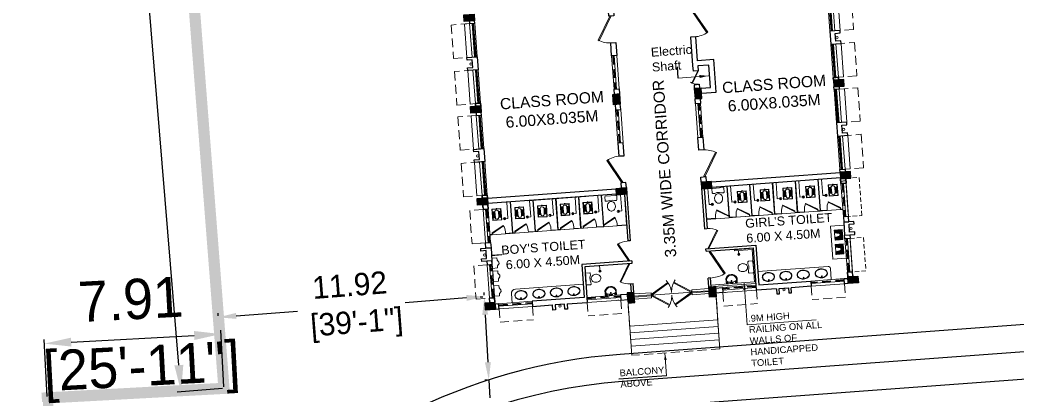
# Model space of a CAD drawing. Extents: x 1465 to 2206, y 779 to 1116.
# Drawn here: x 1566.1 to 1610.68, y 906.98 to 923.74 of the extents above; entities that cross this region are included whole.
import ezdxf

# ---------------------------------------------------------------- set-up
doc = ezdxf.new("R2010")
doc.units = 0
doc.header["$LTSCALE"] = 40
doc.header["$MEASUREMENT"] = 0
doc.header["$PDMODE"] = 32
doc.header["$PDSIZE"] = 0.02
doc.linetypes.add('DASHED', pattern=[0.75, 0.5, -0.25])
doc.layers.get('0').update_dxf_attribs({"linetype": 'CONTINUOUS'})
doc.layers.get('Defpoints').update_dxf_attribs({"linetype": 'CONTINUOUS'})
for name, color, linetype in [('BL', 1, 'CONTINUOUS'), ('Dim', 251, 'CONTINUOUS'), ('Hatch', 251, 'CONTINUOUS'), ('Road', 7, 'CONTINUOUS'), ('Text', 7, 'CONTINUOUS')]:
    doc.layers.add(name, color=color, linetype=linetype)
for name, color, linetype, lineweight in [('CLL LEV.', 252, 'CONTINUOUS', 18), ('COLUMN', 251, 'CONTINUOUS', 30), ('CUBICAL TOILET', 160, 'CONTINUOUS', 9), ('Door', 54, 'CONTINUOUS', 15), ('elevation', 1, 'CONTINUOUS', 13), ('FIXTURE', 13, 'CONTINUOUS', 9), ('Furniture', 13, 'CONTINUOUS', 13), ('PROJECTION', 32, 'DASHED', 13), ('Railing', 22, 'CONTINUOUS', 13), ('Stair', 1, 'CONTINUOUS', 15), ('VENTILATOR', 6, 'DASHED', 13), ('Wall', 7, 'CONTINUOUS', 30), ('Window', 150, 'CONTINUOUS', 13), ('Window-Wall', 7, 'CONTINUOUS', 13)]:
    doc.layers.add(name, color=color, linetype=linetype, lineweight=lineweight)
doc.styles.add('L120', font='simplex.shx', dxfattribs={"height": 3})
doc.styles.get("Standard").update_dxf_attribs({"font": 'txt.shx', "height": 0.03937})
doc.styles.add('Tabrej', font='GOTHIC.TTF')
doc.styles.add('Tabrej.', font='GOTHIC.TTF', dxfattribs={"height": 1})
doc.dimstyles.get("Standard").update_dxf_attribs({"dimtxt": 0.18, "dimasz": 0.18, "dimexe": 0.18, "dimexo": 0.0625, "dimgap": 0.09, "dimtad": 0, "dimtih": 1, "dimtoh": 1, "dimdec": 4, "dimzin": 0, "dimdsep": 46, "dimtxsty": 'Standard', "dimcen": 0.09, "dimadec": 0, "dimazin": 0, "dimtfac": 1, "dimtdec": 4, "dimtofl": 0, "dimtmove": 0, "dimatfit": 3, "dimfxl": 0, "dimtolj": 1, "dimtzin": 0, "dimarcsym": 0})
doc.dimstyles.new('Tabrej', dxfattribs={"dimtxt": 1.8, "dimasz": 1.2, "dimexe": 0.18, "dimexo": 0.0625, "dimgap": 0.09, "dimtad": 0, "dimzin": 0, "dimdsep": 46, "dimtxsty": 'Tabrej', "dimcen": 0.09, "dimclrd": 256, "dimclre": 256, "dimclrt": 7, "dimadec": 0, "dimazin": 0, "dimtfac": 1, "dimtofl": 0, "dimtmove": 0, "dimatfit": 3, "dimfxl": 0, "dimtolj": 1, "dimtzin": 0, "dimlwd": -1, "dimlwe": -1, "dimarcsym": 0})

# ---------------------------------------------------------------- blocks, each defined once
blk = doc.blocks.new('*D30')
at = {"layer": 'Defpoints', "color": 0, "transparency": 16777216}
for p in [(1575.091, 909.704), (1575.222, 907.277), (1567.328, 906.85)]:
    blk.add_point(p, dxfattribs=at)
at = {"layer": 'Dim', "transparency": 16777216}
for p, q in [((1575.219, 907.339), (1575.082, 909.884)), ((1567.325, 906.913), (1567.187, 909.457)), ((1568.395, 909.342), (1573.893, 909.639))]:
    blk.add_line(p, q, dxfattribs=at)
for points in [[(1573.882, 909.839), (1573.904, 909.44), (1575.091, 909.704)], [(1568.384, 909.542), (1568.406, 909.143), (1567.197, 909.278)]]:
    blk.add_solid(points, dxfattribs=at)
at = {"layer": 'Dim', "color": 7, "transparency": 16777216, "insert": (1571.144, 909.491), "char_height": 1.8, "attachment_point": 5, "rotation": 3.091, "style": 'Tabrej'}
blk.add_mtext('\\A1;7.91\\P [25\'-11"]', dxfattribs=at)
blk = doc.blocks.new('*D31')
at = {"layer": 'Defpoints', "color": 0, "transparency": 16777216}
for p in [(1568.731, 986.122), (1566.813, 985.964), (1575.222, 907.277)]:
    blk.add_point(p, dxfattribs=at)
at = {"layer": 'Dim', "transparency": 16777216}
for p, q in [((1568.669, 986.117), (1566.634, 985.949)), ((1566.912, 984.768), (1569.403, 954.517)), ((1573.207, 908.315), (1570.716, 938.566)), ((1575.16, 907.272), (1573.126, 907.104))]:
    blk.add_line(p, q, dxfattribs=at)
for points in [[(1567.111, 984.785), (1566.713, 984.752), (1566.813, 985.964)], [(1573.406, 908.331), (1573.007, 908.298), (1573.305, 907.119)]]:
    blk.add_solid(points, dxfattribs=at)
at = {"layer": 'Dim', "color": 7, "transparency": 16777216, "insert": (1570.059, 946.541), "char_height": 1.8, "attachment_point": 5, "rotation": 274.7067, "style": 'Tabrej'}
blk.add_mtext('\\A1;79.11 [259\'-7"]', dxfattribs=at)
blk = doc.blocks.new('TRACK 23')
at = {"layer": 'Hatch'}
for points in [[(31.558, 39.764), (-7.835, 36.854, 1), (-4.121, -13.409), (35.272, -10.499, 1)], [(31.648, 38.548), (-7.745, 35.637, 1), (-4.211, -12.193), (35.182, -9.282, 1)], [(31.738, 37.331), (-7.655, 34.42, 1), (-4.301, -10.976), (35.092, -8.065, 1)]]:
    blk.add_lwpolyline(points, format="xyb", close=True, dxfattribs=at)
blk = doc.blocks.new('VENT 2')
at = {"layer": 'VENTILATOR', "ltscale": 0.02}
for p, q in [((0, 0.182), (1.5, 0.182)), ((0, 0.152), (1.5, 0.152))]:
    blk.add_line(p, q, dxfattribs=at)
at = {"layer": 'Window-Wall'}
for p, q in [((0, 0.23), (1.5, 0.23)), ((0, 0), (0, 0.23)), ((0, 0.115), (1.5, 0.115)), ((1.5, 0), (0, 0)), ((1.5, 0.23), (1.5, 0))]:
    blk.add_line(p, q, dxfattribs=at)
blk = doc.blocks.new('*U14')
for p, q in [((0, 0), (0, -6)), ((40, 0), (40, -6))]:
    blk.add_line(p, q)
blk.add_lwpolyline([(0, 0), (34.6, 20), (35.5, 18.5), (0.9, -1.5)], close=True)
blk.add_arc((0, 0), 40, 0, 30)
blk = doc.blocks.new('DOOR1')
at = {"layer": 'Door', "xscale": 0.0300000000000013, "yscale": 0.0300000000000013, "zscale": 0.0300000000000013}
blk.add_blockref('*U14', (0, 0.18), dxfattribs=at)
blk = doc.blocks.new('class 1')
at = {"layer": 'Wall'}
for points in [[(0.23, 0), (0, 0), (0, -0.23), (0.23, -0.23), (0.23, 0)], [(0.23, -1.43), (0, -1.43), (0, -2.005), (0.23, -2.005), (0.23, -1.43)], [(0.23, -3.505), (0, -3.505), (0, -3.735), (0.23, -3.735), (0.23, -3.505)]]:
    blk.add_lwpolyline(points, dxfattribs=at)
at = {"layer": 'Wall', "rotation": 270}
for name, p in [('DOOR1', (0, -0.23)), ('VENT 2', (0, -2.005))]:
    blk.add_blockref(name, p, dxfattribs=at)
blk = doc.blocks.new('WINDOW 1')
at = {"layer": 'CLL LEV.'}
for p, q in [((0, -0.23), (0, -0.46)), ((1.5, -0.23), (1.5, -0.46)), ((0, -0.46), (1.5, -0.46))]:
    blk.add_line(p, q, dxfattribs=at)
at = {"layer": 'PROJECTION', "ltscale": 0.02}
for p, q in [((0, -1.06), (0, -0.23)), ((1.5, -0.23), (1.5, -1.06)), ((1.5, -1.06), (0, -1.06))]:
    blk.add_line(p, q, dxfattribs=at)
at = {"layer": 'Window'}
for p, q in [((0, -0.051), (1.5, -0.051)), ((0, -0.081), (1.5, -0.081))]:
    blk.add_line(p, q, dxfattribs=at)
at = {"layer": 'Window-Wall'}
for p, q in [((0, 0), (1.5, 0)), ((0, -0.23), (0, 0)), ((1.5, 0), (1.5, -0.23)), ((0, -0.115), (1.5, -0.115)), ((1.5, -0.23), (0, -0.23))]:
    blk.add_line(p, q, dxfattribs=at)
blk = doc.blocks.new('SHAFT2')
at = {"layer": 'FIXTURE'}
blk.add_circle((0.302, 0.307), 0.05, dxfattribs=at)
at = {"layer": 'Wall'}
blk.add_lwpolyline([(0, 0.585), (0.46, 0.585), (0.46, 0.47), (0.23, 0.47), (0.23, 0.115), (0.46, 0.115), (0.46, 0), (0, 0), (0, 0.585)], dxfattribs=at)
blk = doc.blocks.new('COLUMN 546')
at = {"layer": 'Hatch'}
h = blk.add_hatch(color=0, dxfattribs=at)
h.dxf.hatch_style = 1
h.paths.add_polyline_path([(0, 0), (0.3, 0), (0.3, 0.46), (0, 0.46)])
at = {"layer": 'COLUMN'}
for p, q in [((0.3, 0.46), (0, 0.46)), ((0, 0.46), (0, 0)), ((0.3, 0), (0.3, 0.46)), ((0, 0), (0.3, 0))]:
    blk.add_line(p, q, dxfattribs=at)
blk = doc.blocks.new('Door - Left Hung 36 in.')
blk.add_lwpolyline([(0.8, -1.3), (0, 0), (31.2, 18), (31.9, 16.7)], close=True)
blk.add_arc((0, 0), 36, 0, 37.3101)
blk = doc.blocks.new('RSA BASIN 9')
for points in [[(-0.1, -16.2, 0.340881), (10, -9, 0.074195), (10.1, -8.9), (9.5, 0), (-9.5, 0), (-10, -8.8, 0.082611), (-10, -9.2, 0.330812), (-0.1, -16.2)], [(0, -15, 0.391482), (8.9, -6.7, 0.252869), (6.5, -3.5, 0.087242), (0, -2.5, 0.079484), (-6.5, -3.5, 0.2542), (-8.8, -6.7, 0.39026), (0, -15)], [(-8.6, -2, -0.907437), (-8.4, -1.8), (-7.5, -2.6, -0.907437), (-7.6, -2.7)], [(-8.2, -1.6, -0.907437), (-8.1, -1.5), (-7.1, -2.3, -0.907437), (-7.3, -2.4)], [(-7.8, -1.3, -0.907437), (-7.7, -1.2), (-6.8, -1.9, -0.907437), (-6.9, -2.1)], [(7.8, -1.3, 0.907437), (7.7, -1.2), (6.8, -1.9, 0.907437), (6.9, -2.1)], [(8.2, -1.6, 0.907437), (8.1, -1.5), (7.1, -2.3, 0.907437), (7.3, -2.4)], [(8.6, -2, 0.907437), (8.4, -1.8), (7.5, -2.6, 0.907437), (7.6, -2.7)]]:
    blk.add_lwpolyline(points, format="xyb", close=True)
for points in [[(-5.9, -3.3), (-6.2, -3, -0.183787), (-6.2, -2.7, 0.126662), (-6.2, -2.4), (-6.6, -1.4, 0.35453), (-7.1, -1), (-8.7, -1, 0.414214), (-9.1, -1.4), (-9.6, -9.1, 0.329849), (-0.1, -15.8, 0.338736), (9.6, -8.9, 0.075632), (9.7, -8.8), (9.1, -1.4, 0.414214), (8.7, -1), (7.1, -1, 0.35453), (6.6, -1.4), (6.2, -2.4, 0.126662), (6.2, -2.7, -0.183787), (6.2, -3), (5.9, -3.3)], [(-6.2, -3.4), (-6.2, -3.3, 0.220542), (-6.5, -3.1), (-8.7, -2.8, -0.361119), (-9.2, -2.3)], [(6.2, -3.4), (6.2, -3.3, -0.220542), (6.5, -3.1), (8.7, -2.8, 0.358803), (9.2, -2.3, 0.358803)]]:
    blk.add_lwpolyline(points, format="xyb")
for centre, radius in [((-2.3, -1.6), 0.399), ((0, -4.8), 0.771), ((0, -4.8), 0.602), ((0, -1.2), 0.399), ((2.3, -1.5), 0.399)]:
    blk.add_circle(centre, radius)
blk = doc.blocks.new('RSA CL6')
for p, q in [((5.5, 3.5), (5.5, 7.3)), ((5.9, 3.5), (5.9, 7.3)), ((6.3, 3.5), (6.3, 7.3)), ((6.7, 3.4), (6.7, 7.3)), ((7.1, 3.4), (7.1, 7.3)), ((7.5, 3.4), (7.5, 7.3)), ((7.9, 3.4), (7.9, 7.3)), ((8.3, 3.4), (8.3, 7.3)), ((8.7, 3.4), (8.7, 7.3)), ((9.1, 3.4), (9.1, 7.3)), ((9.4, 3.4), (9.4, 7.3)), ((9.8, 3.4), (9.8, 7.3)), ((10.2, 3.4), (10.2, 7.3)), ((10.6, 3.4), (10.6, 7.3)), ((11, 3.3), (11, 7.3)), ((11.4, 3.3), (11.4, 7.3)), ((11.8, 3.3), (11.8, 7.3)), ((12.2, 3.3), (12.2, 7.3)), ((12.6, 3.3), (12.6, 7.3)), ((13, 3.3), (13, 7.3)), ((13.4, 3.3), (13.4, 7.3)), ((13.8, 3.3), (13.8, 7.3)), ((14.2, 3.3), (14.2, 7.3)), ((14.6, 3.3), (14.6, 7.3)), ((15, 3.2), (15, 7.3)), ((15.4, 3.2), (15.4, 7.3)), ((15.7, 3.2), (15.7, 7.3)), ((16.1, 3.2), (16.1, 7.3)), ((16.1, 7.3), (16.1, 3.2)), ((5.5, -7.3), (5.5, -3.5)), ((5.9, -7.3), (5.9, -3.5)), ((6.3, -7.3), (6.3, -3.4)), ((6.7, -7.3), (6.7, -3.4)), ((7.1, -7.3), (7.1, -3.4)), ((7.5, -7.3), (7.5, -3.4)), ((7.9, -7.3), (7.9, -3.4)), ((8.3, -7.3), (8.3, -3.4)), ((8.7, -7.3), (8.7, -3.4)), ((9.1, -7.3), (9.1, -3.4)), ((9.4, -7.3), (9.4, -3.4)), ((9.8, -7.3), (9.8, -3.3)), ((10.2, -7.3), (10.2, -3.3)), ((10.6, -7.3), (10.6, -3.3)), ((11, -7.3), (11, -3.3)), ((11.4, -7.3), (11.4, -3.3)), ((11.8, -7.3), (11.8, -3.3)), ((12.2, -7.3), (12.2, -3.3)), ((12.6, -7.3), (12.6, -3.3)), ((13, -7.3), (13, -3.3)), ((13.4, -7.3), (13.4, -3.2)), ((13.8, -7.3), (13.8, -3.2)), ((14.2, -7.3), (14.2, -3.2)), ((14.6, -7.3), (14.6, -3.2)), ((15, -7.3), (15, -3.2)), ((15.4, -7.3), (15.4, -3.2)), ((15.7, -7.3), (15.7, -3.2)), ((16.1, -3.2), (16.1, -7.3)), ((16.1, -7.3), (16.1, -3.2))]:
    blk.add_line(p, q)
blk.add_lwpolyline([(0.8, -0.6), (0, -0.6), (0, 0.6), (0.8, 0.6)])
for points in [[(0.8, 7.9), (20.9, 7.9), (20.9, -7.9), (0.8, -7.9)], [(1.4, 7.3), (20.3, 7.3), (20.3, -7.3), (1.4, -7.3)]]:
    blk.add_lwpolyline(points, close=True)
for points in [[(5.5, 3.5), (16.1, 3.2, -0.899983), (16.1, -3.2), (5.5, -3.5, -0.799392)], [(5.5, 3.3), (16.1, 3, -0.897689), (16.1, -3), (5.6, -3.3, -0.793494), (5.5, 3.3)]]:
    blk.add_lwpolyline(points, format="xyb", close=True)
blk = doc.blocks.new('ENGLISH SHEET')
at = {"layer": 'FIXTURE'}
for p, q in [((4663.798, 251.204), (4663.773, 251.179)), ((4663.773, 251.179), (4663.773, 250.696)), ((4663.976, 251.204), (4663.798, 251.204)), ((4664.002, 251.179), (4663.976, 251.204)), ((4663.976, 251.001), (4664.002, 251.09)), ((4663.976, 250.874), (4663.976, 251.001)), ((4663.976, 251.001), (4663.976, 250.874)), ((4664.002, 251.09), (4664.002, 251.179)), ((4663.773, 250.696), (4663.798, 250.67)), ((4663.798, 250.67), (4663.976, 250.67)), ((4664.002, 250.785), (4663.976, 250.874)), ((4663.976, 250.67), (4664.002, 250.696)), ((4664.002, 250.696), (4664.002, 250.785))]:
    blk.add_line(p, q, dxfattribs=at)
blk.add_lwpolyline([(4664.459, 250.937, 0.117036), (4664.443, 251.003, 0.104338), (4664.396, 251.063, 0.09029), (4664.321, 251.105, 0.09898), (4664.243, 251.115, 0.08237), (4664.159, 251.101, 0.09029), (4664.09, 251.063, 0.104338), (4664.043, 251.003, 0.117036), (4664.027, 250.937, 0.117036), (4664.043, 250.871, 0.104338), (4664.09, 250.811, 0.09029), (4664.159, 250.773, 0.08237), (4664.243, 250.759, 0.08237), (4664.327, 250.773, 0.09029), (4664.396, 250.811, 0.104338), (4664.443, 250.871, 0.117036)], format="xyb", close=True, dxfattribs=at)
blk = doc.blocks.new('RSA BASIN 2')
for points in [[(10.7, -8.1, 0.12976), (10, -5.2, 0.106426), (7.6, -2.5, 0.084431), (4.3, -0.7, 0.073534), (0, 0, 0.073534), (-4.3, -0.5, 0.084431), (-7.7, -2.2, 0.106426), (-10.2, -4.8, 0.12976), (-11, -7.7, 0.12976), (-10.3, -10.6, 0.106426), (-7.9, -13.3, 0.084431), (-4.6, -15.1, 0.073534), (-0.3, -15.8, 0.073534), (4, -15.3, 0.084431), (7.4, -13.6, 0.106426), (9.9, -11, 0.12976)], [(10.1, -7.9, 0.119977), (9.4, -5.5, 0.106426), (7.3, -2.9, 0.084431), (4.1, -1.3, 0.073534), (0, -0.6, 0.073534), (-4.1, -1.1, 0.084431), (-7.4, -2.6, 0.106426), (-9.7, -5.1, 0.12976), (-10.4, -7.7, 0.009633), (-10.4, -7.9, 0.119977), (-9.8, -10.3, 0.106426), (-7.6, -12.9, 0.084431), (-4.4, -14.5, 0.073534), (-0.3, -15.2, 0.073534), (3.8, -14.7, 0.084431), (7.1, -13.2, 0.106426), (9.3, -10.7, 0.12976), (10.1, -8.1, 0.009633)]]:
    blk.add_lwpolyline(points, format="xyb", close=True)
for radius in [0.7, 0.479]:
    blk.add_circle((-0.5, -2.5), radius)
blk = doc.blocks.new('Urinal 1')
for p, q in [((0, 9), (9, 9)), ((0, 9), (0, -9)), ((9, 9), (9, 5)), ((12, 1), (9, 5)), ((12, -1.5), (12, 1)), ((0, -9), (9, -9)), ((9, -5), (12, -1.5)), ((9, -9), (9, -5))]:
    blk.add_line(p, q)
blk = doc.blocks.new('*X19')
at = {"color": 0}
for p, q in [((705, 323), (943, 561)), ((705, 365), (900, 561)), ((705, 408), (858, 561)), ((705, 450), (815, 561)), ((705, 493), (773, 561)), ((705, 535), (730, 561)), ((848, 383), (705, 526)), ((842, 346), (705, 483)), ((854, 419), (712, 561)), ((866, 449), (755, 561)), ((888, 469), (797, 561)), ((921, 479), (839, 561)), ((1145, 298), (882, 561)), ((899, 474), (985, 561)), ((1145, 340), (924, 561)), ((944, 477), (1027, 561)), ((1145, 383), (967, 561)), ((971, 462), (1070, 561)), ((990, 438), (1112, 561)), ((998, 404), (1145, 551)), ((1004, 368), (1145, 508)), ((1145, 425), (1009, 561)), ((1011, 332), (1145, 466)), ((1145, 467), (1051, 561)), ((1145, 510), (1094, 561)), ((1145, 552), (1136, 561)), ((835, 310), (705, 441)), ((705, 280), (858, 434)), ((829, 274), (705, 398)), ((705, 238), (847, 381)), ((823, 237), (705, 356)), ((798, 221), (705, 314)), ((755, 221), (705, 271)), ((713, 221), (705, 229)), ((730, 221), (839, 330)), ((772, 221), (830, 279)), ((815, 221), (822, 228)), ((1145, 255), (999, 401)), ((1137, 221), (1007, 350)), ((1095, 221), (1016, 299)), ((1017, 295), (1145, 423)), ((1023, 259), (1145, 381)), ((1052, 221), (1024, 248)), ((1029, 223), (1145, 339)), ((1069, 221), (1145, 296)), ((1112, 221), (1145, 254))]:
    blk.add_line(p, q, dxfattribs=at)
blk = doc.blocks.new('RSA CL7')
blk.add_lwpolyline([(8.9, 0), (-8.9, 0), (-8.9, -13.8), (-3.9, -13.8), (3.9, -13.8), (8.9, -13.8)], close=True)
blk.add_lwpolyline([(-4.1, -13.6), (-2.8, -5.7, -0.835943), (2.8, -5.8), (4.1, -13.6), (8.7, -13.6), (8.7, -0.2), (-8.7, -0.2), (-8.7, -13.6)], format="xyb", close=True)
blk.add_lwpolyline([(-3.9, -13.8), (-2.6, -5.8, -0.835548), (2.6, -5.8), (3.9, -13.8)], format="xyb")
for centre, start, end in [((-1.4, -4.1), 207.2135, 40.9564), ((0, -3.6), 185.8999, 355.8249), ((1.5, -4.1), 140.9962, 329.3468)]:
    blk.add_arc(centre, 0.493, start, end)
at = {"xscale": 0.0393714285714286, "yscale": 0.0393714285714286, "zscale": 0.0393714285714286}
blk.add_blockref('*X19', (-36.4, -22.3), dxfattribs=at)
blk = doc.blocks.new('*D50')
at = {"layer": 'Defpoints', "color": 0, "transparency": 16777216}
for p in [(1586.86, 911.362), (1587.064, 907.649), (1587.064, 907.649)]:
    blk.add_point(p, dxfattribs=at)
at = {"layer": 'Dim', "transparency": 16777216}
for p, q in [((1586.797, 911.359), (1586.68, 911.353)), ((1586.904, 910.564), (1587.02, 908.448)), ((1587.002, 907.645), (1586.885, 907.639)), ((1587.064, 907.649), (1587.108, 906.85))]:
    blk.add_line(p, q, dxfattribs=at)
for points in [[(1587.037, 910.571), (1586.771, 910.556), (1586.86, 911.362)], [(1587.153, 908.455), (1586.887, 908.44), (1587.064, 907.649)]]:
    blk.add_solid(points, dxfattribs=at)
at = {"layer": 'Dim', "color": 7, "transparency": 16777216, "insert": (1587.241, 904.439), "char_height": 1, "attachment_point": 5, "rotation": 273.1521, "style": 'Tabrej'}
blk.add_mtext('\\A1;3.72\\P [12\'-2"]', dxfattribs=at)
blk = doc.blocks.new('*D51')
at = {"layer": 'Defpoints', "color": 0, "transparency": 16777216}
for p in [(1586.862, 911.379), (1574.975, 910.452), (1574.975, 910.452)]:
    blk.add_point(p, dxfattribs=at)
at = {"layer": 'Dim', "transparency": 16777216}
for p, q in [((1586.064, 911.317), (1583.325, 911.103)), ((1586.857, 911.441), (1586.848, 911.559)), ((1574.97, 910.514), (1574.961, 910.632)), ((1575.772, 910.514), (1578.511, 910.728))]:
    blk.add_line(p, q, dxfattribs=at)
for points in [[(1586.054, 911.45), (1586.074, 911.184), (1586.862, 911.379)], [(1575.762, 910.647), (1575.783, 910.381), (1574.975, 910.452)]]:
    blk.add_solid(points, dxfattribs=at)
at = {"layer": 'Dim', "color": 7, "transparency": 16777216, "insert": (1580.918, 910.916), "char_height": 1, "attachment_point": 5, "rotation": 4.4593, "style": 'Tabrej'}
blk.add_mtext('\\A1;11.92\\P [39\'-1"]', dxfattribs=at)
blk = doc.blocks.new('567UYH')
at = {"ltscale": 0.05}
blk.add_line((-7.29, -32.729), (-7.29, -32.729), dxfattribs=at)
at = {"layer": 'CLL LEV.'}
for p, q in [((-17.1, -37.397), (-17.33, -37.397)), ((-17.1, -37.397), (-17.33, -37.397)), ((-17.1, -39.109), (-17.33, -39.109)), ((-17.1, -41.792), (-17.33, -41.792))]:
    blk.add_line(p, q, dxfattribs=at)
at = {"layer": 'CUBICAL TOILET', "ltscale": 0.01}
for p, q in [((-15.87, -37.362), (-15.87, -38.752)), ((-15.85, -37.362), (-15.85, -38.752)), ((-14.85, -37.362), (-14.85, -38.752)), ((-14.83, -37.362), (-14.83, -38.752)), ((-13.83, -37.362), (-13.83, -38.752)), ((-13.83, -37.362), (-13.83, -38.752)), ((-13.81, -37.362), (-13.81, -38.752)), ((-13.81, -37.362), (-13.81, -38.752)), ((-12.81, -37.362), (-12.81, -38.752)), ((-12.81, -37.362), (-12.81, -38.752)), ((-12.79, -37.362), (-12.79, -38.752)), ((-12.79, -37.362), (-12.79, -38.752)), ((-11.79, -37.362), (-11.79, -38.752)), ((-11.77, -37.362), (-11.77, -38.772)), ((-10.75, -37.397), (-10.75, -38.752)), ((-10.75, -37.397), (-10.75, -38.752)), ((-6.16, -37.362), (-6.16, -38.772)), ((-6.14, -37.362), (-6.14, -38.752)), ((-5.14, -37.362), (-5.14, -38.752)), ((-5.14, -37.362), (-5.14, -38.752)), ((-5.12, -37.362), (-5.12, -38.752)), ((-5.12, -37.362), (-5.12, -38.752)), ((-4.12, -37.362), (-4.12, -38.752)), ((-4.12, -37.362), (-4.12, -38.752)), ((-4.1, -37.362), (-4.1, -38.752)), ((-4.1, -37.362), (-4.1, -38.752)), ((-3.1, -37.362), (-3.1, -38.752)), ((-3.08, -37.362), (-3.08, -38.752)), ((-2.08, -37.362), (-2.08, -38.752)), ((-2.06, -37.362), (-2.06, -38.752)), ((-16.77, -38.752), (-16.87, -38.752)), ((-16.77, -38.772), (-16.87, -38.772)), ((-16.77, -38.752), (-16.77, -38.772)), ((-15.87, -38.752), (-16.174, -38.752)), ((-16.174, -38.752), (-16.174, -38.772)), ((-16.174, -38.772), (-15.75, -38.772)), ((-15.75, -38.752), (-15.85, -38.752)), ((-15.75, -38.752), (-15.85, -38.752)), ((-15.75, -38.772), (-15.85, -38.772)), ((-15.75, -38.752), (-15.75, -38.772)), ((-15.75, -38.752), (-15.75, -38.772)), ((-15.154, -38.752), (-15.154, -38.772)), ((-14.85, -38.752), (-15.154, -38.752)), ((-15.154, -38.752), (-15.154, -38.772)), ((-15.154, -38.772), (-14.73, -38.772)), ((-14.85, -38.752), (-14.853, -38.752)), ((-14.73, -38.752), (-14.83, -38.752)), ((-14.73, -38.752), (-14.73, -38.772)), ((-14.73, -38.752), (-14.73, -38.772)), ((-13.83, -38.752), (-14.134, -38.752)), ((-14.134, -38.752), (-14.134, -38.772)), ((-14.134, -38.752), (-14.134, -38.772)), ((-14.134, -38.772), (-13.53, -38.772)), ((-13.83, -38.752), (-13.833, -38.752)), ((-13.71, -38.752), (-13.81, -38.752)), ((-13.71, -38.752), (-13.71, -38.772)), ((-13.71, -38.752), (-13.71, -38.772)), ((-12.81, -38.752), (-13.114, -38.752)), ((-13.114, -38.752), (-13.114, -38.772)), ((-13.114, -38.752), (-13.114, -38.772)), ((-13.114, -38.772), (-12.51, -38.772)), ((-12.81, -38.752), (-12.813, -38.752)), ((-12.69, -38.752), (-12.79, -38.752)), ((-12.69, -38.752), (-12.69, -38.772)), ((-12.69, -38.752), (-12.69, -38.772)), ((-11.79, -38.752), (-12.094, -38.752)), ((-12.094, -38.752), (-12.094, -38.772)), ((-12.094, -38.752), (-12.094, -38.772)), ((-12.094, -38.772), (-11.77, -38.772)), ((-11.79, -38.752), (-11.793, -38.752)), ((-11.79, -38.752), (-11.793, -38.752)), ((-10.75, -38.752), (-11.174, -38.752)), ((-11.174, -38.752), (-11.174, -38.772)), ((-11.174, -38.752), (-11.174, -38.772)), ((-11.174, -38.772), (-10.75, -38.772)), ((-10.87, -38.752), (-10.873, -38.752)), ((-7.18, -38.752), (-6.756, -38.752)), ((-6.756, -38.772), (-7.18, -38.772)), ((-7.06, -38.752), (-7.057, -38.752)), ((-6.756, -38.752), (-6.756, -38.772)), ((-6.756, -38.752), (-6.756, -38.772)), ((-5.836, -38.772), (-6.16, -38.772)), ((-6.14, -38.752), (-6.137, -38.752)), ((-6.14, -38.752), (-5.836, -38.752)), ((-6.14, -38.752), (-6.137, -38.752)), ((-5.836, -38.752), (-5.836, -38.772)), ((-5.836, -38.752), (-5.836, -38.772)), ((-4.816, -38.772), (-5.42, -38.772)), ((-5.24, -38.752), (-5.14, -38.752)), ((-5.24, -38.752), (-5.24, -38.772)), ((-5.24, -38.752), (-5.24, -38.772)), ((-5.12, -38.752), (-5.117, -38.752)), ((-5.12, -38.752), (-4.816, -38.752)), ((-4.816, -38.752), (-4.816, -38.772)), ((-4.816, -38.752), (-4.816, -38.772)), ((-3.796, -38.772), (-4.4, -38.772)), ((-4.22, -38.752), (-4.12, -38.752)), ((-4.22, -38.752), (-4.22, -38.772)), ((-4.22, -38.752), (-4.22, -38.772)), ((-4.1, -38.752), (-4.097, -38.752)), ((-4.1, -38.752), (-3.796, -38.752)), ((-3.796, -38.752), (-3.796, -38.772)), ((-3.796, -38.752), (-3.796, -38.772)), ((-3.2, -38.752), (-3.1, -38.752)), ((-3.2, -38.752), (-3.2, -38.772)), ((-3.2, -38.752), (-3.2, -38.772)), ((-2.776, -38.772), (-3.2, -38.772)), ((-3.08, -38.752), (-2.776, -38.752)), ((-2.776, -38.752), (-2.776, -38.772)), ((-2.776, -38.752), (-2.776, -38.772)), ((-2.18, -38.752), (-2.08, -38.752)), ((-2.18, -38.752), (-2.18, -38.772)), ((-2.18, -38.752), (-2.08, -38.752)), ((-2.18, -38.752), (-2.18, -38.772)), ((-1.756, -38.772), (-2.18, -38.772)), ((-2.18, -38.772), (-2.08, -38.772)), ((-2.06, -38.752), (-1.756, -38.752)), ((-1.756, -38.752), (-1.756, -38.772)), ((-1.16, -38.752), (-1.06, -38.752)), ((-1.16, -38.752), (-1.16, -38.772)), ((-1.16, -38.752), (-1.16, -38.772)), ((-1.06, -38.772), (-1.16, -38.772))]:
    blk.add_line(p, q, dxfattribs=at)
at = {"layer": 'Dim'}
for p, q in [((-7.975, -32.382), (-7.975, -31.886)), ((-9.455, -45.618), (-11.6, -45.618))]:
    blk.add_line(p, q, dxfattribs=at)
at = {"layer": 'Door'}
for p, q in [((-16.77, -38.772), (-16.174, -38.772)), ((-15.75, -38.772), (-15.154, -38.772)), ((-14.73, -38.772), (-14.134, -38.772)), ((-13.71, -38.772), (-13.114, -38.772)), ((-12.69, -38.772), (-12.094, -38.772)), ((-11.77, -38.772), (-11.174, -38.772)), ((-6.16, -38.772), (-6.756, -38.772)), ((-5.24, -38.772), (-5.836, -38.772)), ((-4.22, -38.772), (-4.816, -38.772)), ((-3.2, -38.772), (-3.796, -38.772)), ((-2.18, -38.772), (-2.776, -38.772)), ((-1.16, -38.772), (-1.756, -38.772)), ((-1.064, -39.471), (-1.66, -39.471)), ((-1.66, -40.955), (-1.66, -39.471)), ((-1.064, -40.955), (-1.66, -40.955)), ((-9.878, -41.977), (-8.049, -41.977))]:
    blk.add_line(p, q, dxfattribs=at)
at = {"layer": 'FIXTURE'}
for p, q in [((-15.91, -41.262), (-12.87, -41.262)), ((-1.903, -41.262), (-5.054, -41.262)), ((-1.803, -41.362), (-1.803, -41.862)), ((-16.11, -41.462), (-16.11, -41.862)), ((-1.66, -41.862), (-1.06, -41.862))]:
    blk.add_line(p, q, dxfattribs=at)
blk.add_lwpolyline([(-16.413, -39.672), (-16.87, -39.672), (-16.87, -39.697), (-16.413, -39.697)], close=True, dxfattribs=at)
for centre in [(-13.985, -42.164), (-3.945, -42.164)]:
    blk.add_circle(centre, 0.05, dxfattribs=at)
for centre, radius, start, end in [((-15.91, -41.462), 0.2, 90, 180), ((-1.903, -41.362), 0.1, 360, 90)]:
    blk.add_arc(centre, radius, start, end, dxfattribs=at)
at = {"layer": 'Furniture', "ltscale": 0.05}
for p, q in [((-16.02, -37.362), (-16.02, -38.09)), ((-15, -37.362), (-15, -38.09)), ((-13.98, -37.362), (-13.98, -38.09)), ((-12.96, -37.362), (-12.96, -38.09)), ((-11.94, -37.362), (-11.94, -38.09)), ((-10.92, -37.397), (-10.92, -38.125)), ((-7.01, -37.397), (-7.01, -38.125)), ((-5.99, -37.362), (-5.99, -38.09)), ((-4.97, -37.362), (-4.97, -38.09)), ((-3.95, -37.362), (-3.95, -38.09)), ((-2.93, -37.362), (-2.93, -38.09)), ((-1.91, -37.362), (-1.91, -38.09)), ((-16.186, -38.09), (-16.02, -38.09)), ((-16.17, -38.124), (-16.17, -38.056)), ((-15.166, -38.09), (-15, -38.09)), ((-15.15, -38.124), (-15.15, -38.056)), ((-14.146, -38.09), (-13.98, -38.09)), ((-14.13, -38.124), (-14.13, -38.056)), ((-13.126, -38.09), (-12.96, -38.09)), ((-13.11, -38.124), (-13.11, -38.056)), ((-12.106, -38.09), (-11.94, -38.09)), ((-12.09, -38.124), (-12.09, -38.056)), ((-11.086, -38.125), (-10.92, -38.125)), ((-11.07, -38.159), (-11.07, -38.091)), ((-6.844, -38.125), (-7.01, -38.125)), ((-6.86, -38.159), (-6.86, -38.091)), ((-5.824, -38.09), (-5.99, -38.09)), ((-5.84, -38.124), (-5.84, -38.056)), ((-4.804, -38.09), (-4.97, -38.09)), ((-4.82, -38.124), (-4.82, -38.056)), ((-3.784, -38.09), (-3.95, -38.09)), ((-3.8, -38.124), (-3.8, -38.056)), ((-2.764, -38.09), (-2.93, -38.09)), ((-2.78, -38.124), (-2.78, -38.056)), ((-1.744, -38.09), (-1.91, -38.09)), ((-1.76, -38.124), (-1.76, -38.056)), ((-12.086, -40.752), (-12.086, -40.496)), ((-5.807, -40.436), (-5.875, -40.436)), ((-5.841, -40.215), (-5.841, -40.196)), ((-5.841, -40.452), (-5.841, -40.265)), ((-12.12, -40.736), (-12.052, -40.736))]:
    blk.add_line(p, q, dxfattribs=at)
for centre in [(-16.17, -38.09), (-15.15, -38.09), (-14.13, -38.09), (-13.11, -38.09), (-12.09, -38.09), (-11.07, -38.125), (-6.86, -38.125), (-5.84, -38.09), (-4.82, -38.09), (-3.8, -38.09), (-2.78, -38.09), (-1.76, -38.09), (-5.841, -40.436), (-12.086, -40.736)]:
    blk.add_circle(centre, 0.05, dxfattribs=at)
at = {"layer": 'PROJECTION', "ltscale": 0.01}
for p, q in [((-0.83, -37.397), (-0.23, -37.397)), ((-0.23, -37.397), (-0.23, -39.109)), ((-0.945, -39.109), (-0.23, -39.109)), ((-0.83, -40.084), (-0.23, -40.084)), ((-0.23, -40.084), (-0.23, -41.584)), ((-0.23, -41.584), (-0.83, -41.584))]:
    blk.add_line(p, q, dxfattribs=at)
at = {"layer": 'PROJECTION', "ltscale": 0.02}
for p, q in [((-17.1, -37.609), (-17.7, -37.609)), ((-17.7, -37.609), (-17.7, -39.109)), ((-17.7, -39.109), (-17.1, -39.109)), ((-17.7, -40.084), (-17.7, -41.584)), ((-17.1, -40.084), (-17.7, -40.084)), ((-17.7, -41.584), (-17.1, -41.584)), ((-16.71, -42.092), (-16.71, -42.692)), ((-15.21, -42.092), (-15.21, -42.692)), ((-12.755, -42.092), (-12.755, -42.692)), ((-11.255, -42.092), (-11.255, -42.692)), ((-10.94, -44.592), (-10.94, -42.092)), ((-6.99, -44.187), (-6.99, -42.092)), ((-6.99, -44.592), (-6.99, -42.092)), ((-6.675, -42.092), (-6.675, -42.692)), ((-5.175, -42.092), (-5.175, -42.692)), ((-2.72, -42.092), (-2.72, -42.692)), ((-1.22, -42.092), (-1.22, -42.692)), ((-16.71, -42.692), (-15.21, -42.692)), ((-11.255, -42.692), (-12.755, -42.692)), ((-6.675, -42.692), (-5.175, -42.692)), ((-1.22, -42.692), (-2.72, -42.692)), ((-6.99, -44.592), (-10.94, -44.592))]:
    blk.add_line(p, q, dxfattribs=at)
at = {"layer": 'Railing'}
for p, q in [((-5.183, -40.215), (-6.018, -40.215)), ((-6.018, -40.265), (-6.018, -40.215)), ((-5.236, -40.265), (-6.018, -40.265)), ((-5.236, -40.265), (-5.236, -41.717)), ((-5.183, -40.215), (-5.182, -41.792)), ((-10.94, -41.803), (-10.94, -41.853)), ((-5.182, -41.792), (-7.287, -41.792)), ((-5.236, -41.717), (-7.177, -41.717)), ((-6.99, -41.803), (-6.99, -41.853))]:
    blk.add_line(p, q, dxfattribs=at)
at = {"layer": 'Stair', "linetype": 'ByBlock', "ltscale": 0.05}
for p, q in [((-10.94, -44.187), (-10.94, -42.285)), ((-6.99, -44.187), (-6.99, -42.285)), ((-6.99, -43.287), (-10.94, -43.287)), ((-6.99, -43.587), (-10.94, -43.587)), ((-6.99, -43.887), (-10.94, -43.887)), ((-6.99, -44.187), (-10.94, -44.187))]:
    blk.add_line(p, q, dxfattribs=at)
at = {"layer": 'VENTILATOR', "ltscale": 0.02}
for p, q in [((-16.951, -37.609), (-16.951, -39.109)), ((-16.921, -37.609), (-16.921, -39.109)), ((-1.009, -37.609), (-1.009, -39.109)), ((-0.979, -37.609), (-0.979, -39.109)), ((-16.951, -41.584), (-16.951, -40.084)), ((-16.921, -41.584), (-16.921, -40.084)), ((-1.009, -41.584), (-1.009, -40.084)), ((-0.979, -41.584), (-0.979, -40.084)), ((-12.755, -41.904), (-11.255, -41.904)), ((-12.755, -41.934), (-11.255, -41.934)), ((-5.175, -41.904), (-6.675, -41.904)), ((-5.175, -41.934), (-6.675, -41.934))]:
    blk.add_line(p, q, dxfattribs=at)
at = {"layer": 'Wall'}
for p, q in [((-7.29, -31.867), (-7.29, -32.121)), ((-6.56, -31.902), (-7.06, -31.902)), ((-7.06, -31.902), (-7.06, -32.121)), ((-6.56, -32.902), (-6.56, -31.902)), ((-7.06, -32.121), (-7.29, -32.121)), ((-7.29, -32.729), (-7.29, -32.898)), ((-7.29, -32.729), (-7.06, -32.729)), ((-7.06, -32.729), (-7.06, -32.898)), ((-6.99, -32.902), (-6.56, -32.902)), ((-6.99, -33.132), (-6.33, -33.132)), ((-11.1, -37.132), (-16.87, -37.132)), ((-11.1, -37.132), (-16.87, -37.132)), ((-11.1, -37.362), (-16.87, -37.362)), ((-11.1, -37.362), (-16.87, -37.362)), ((-1.06, -37.132), (-6.83, -37.132)), ((-1.06, -37.132), (-6.83, -37.132)), ((-1.06, -37.362), (-6.83, -37.362)), ((-1.06, -37.362), (-6.83, -37.362)), ((-7.29, -40.196), (-7.29, -40.081)), ((-10.75, -41.396), (-10.64, -41.396)), ((-7.18, -41.396), (-7.29, -41.396)), ((-10.87, -41.827), (-10.64, -41.827))]:
    blk.add_line(p, q, dxfattribs=at)
at = {"layer": 'Wall', "ltscale": 0.05}
for p, q in [((-10.75, -37.397), (-10.75, -39.481)), ((-10.64, -37.397), (-10.64, -39.481)), ((-7.29, -37.363), (-7.29, -39.181)), ((-7.175, -37.397), (-7.175, -39.181)), ((-7.29, -39.181), (-7.18, -39.181)), ((-10.64, -39.481), (-10.75, -39.481)), ((-7.29, -40.081), (-5.054, -40.081)), ((-12.87, -40.381), (-12.87, -41.862)), ((-10.64, -40.381), (-12.87, -40.381)), ((-12.755, -40.496), (-12.755, -42.092)), ((-10.64, -40.496), (-12.755, -40.496)), ((-10.64, -40.381), (-10.75, -40.381)), ((-10.64, -40.381), (-10.64, -40.496)), ((-7.29, -40.196), (-5.169, -40.196)), ((-10.75, -41.792), (-10.75, -41.396)), ((-10.64, -41.792), (-10.64, -41.396)), ((-7.29, -41.792), (-7.29, -41.396)), ((-7.18, -41.792), (-7.18, -41.396))]:
    blk.add_line(p, q, dxfattribs=at)
at = {"layer": 'Wall'}
for points in [[(-17.1, -29.167), (-17.1, -29.282), (-16.87, -29.282), (-16.87, -29.167), (-17.1, -29.167)], [(-6.33, -33.132), (-6.33, -31.672), (-7.06, -31.672), (-7.06, -30.597), (-7.29, -30.597), (-7.29, -31.867)], [(-17.1, -32.982), (-17.1, -32.867), (-16.87, -32.867), (-16.87, -32.982), (-17.1, -32.982)], [(-17.1, -32.867), (-17.1, -32.982), (-16.87, -32.982), (-16.87, -32.867), (-17.1, -32.867)], [(-0.83, -32.982), (-0.83, -32.867), (-1.06, -32.867), (-1.06, -32.982), (-0.83, -32.982)], [(-0.83, -32.867), (-0.83, -32.982), (-1.06, -32.982), (-1.06, -32.867), (-0.83, -32.867)], [(-17.1, -33.282), (-17.1, -33.397), (-16.87, -33.397), (-16.87, -33.282), (-17.1, -33.282)], [(-0.83, -33.282), (-0.83, -33.397), (-1.06, -33.397), (-1.06, -33.282), (-0.83, -33.282)], [(-17.1, -37.097), (-17.1, -36.982), (-16.87, -36.982), (-16.87, -37.097), (-17.1, -37.097)], [(-17.1, -36.982), (-17.1, -37.097), (-16.87, -37.097), (-16.87, -36.982), (-17.1, -36.982)], [(-0.83, -36.982), (-0.83, -37.097), (-1.06, -37.097), (-1.06, -36.982), (-0.83, -36.982)], [(-17.1, -37.402), (-17.1, -37.609), (-16.87, -37.609), (-16.87, -37.397), (-17.1, -37.397)], [(-17.1, -37.517), (-17.1, -37.397), (-16.87, -37.397), (-16.87, -37.609), (-17.1, -37.609)], [(-12.47, -37.362), (-15.11, -37.362)], [(-0.83, -37.397), (-0.83, -37.512), (-1.06, -37.512), (-1.06, -37.397), (-0.83, -37.397)], [(-0.83, -37.402), (-0.83, -37.609), (-1.06, -37.609), (-1.06, -37.397), (-0.83, -37.397)], [(-0.83, -37.517), (-0.83, -37.397), (-1.06, -37.397), (-1.06, -37.609), (-0.83, -37.609)], [(-17.1, -39.339), (-17.1, -39.109), (-16.87, -39.109), (-16.87, -39.339), (-17.1, -39.339)], [(-0.83, -39.339), (-0.83, -39.109), (-1.06, -39.109), (-1.06, -39.339), (-0.83, -39.339)], [(-17.1, -39.924), (-17.1, -40.084), (-16.87, -40.084), (-16.87, -39.924), (-17.1, -39.924)], [(-5.054, -40.081), (-5.054, -41.862), (-2.72, -41.862)], [(-0.83, -39.924), (-0.83, -40.084), (-1.06, -40.084), (-1.06, -39.924), (-0.83, -39.924)], [(-4.273, -42.092), (-5.169, -42.092), (-5.169, -40.196)], [(-17.1, -41.792), (-17.1, -41.584), (-16.87, -41.584), (-16.87, -41.792), (-17.1, -41.792)], [(-17.1, -41.677), (-17.1, -41.792), (-16.87, -41.792), (-16.87, -41.584), (-17.1, -41.584)], [(-16.87, -41.862), (-16.87, -42.092), (-16.71, -42.092), (-16.71, -41.862), (-16.87, -41.862)], [(-15.21, -41.862), (-15.21, -42.092), (-14.312, -42.092)], [(-12.87, -41.862), (-15.21, -41.862)], [(-11.255, -41.862), (-11.255, -42.092), (-10.94, -42.092), (-10.94, -41.862), (-11.255, -41.862)], [(-6.675, -41.862), (-6.675, -42.092), (-6.99, -42.092), (-6.99, -41.862), (-6.675, -41.862)], [(-2.72, -41.862), (-2.72, -42.092), (-3.618, -42.092)], [(-1.06, -41.862), (-1.06, -42.092), (-1.22, -42.092), (-1.22, -41.862), (-1.06, -41.862)], [(-0.83, -41.792), (-0.83, -41.584), (-1.06, -41.584), (-1.06, -41.792), (-0.83, -41.792)], [(-0.83, -41.677), (-0.83, -41.792), (-1.06, -41.792), (-1.06, -41.584), (-0.83, -41.584)], [(-13.657, -42.092), (-13.657, -42.322), (-13.772, -42.322), (-13.772, -42.092), (-14.197, -42.092), (-14.197, -42.322), (-14.312, -42.322), (-14.312, -42.092)], [(-13.657, -42.092), (-12.755, -42.092), (-12.755, -42.092)], [(-4.273, -42.092), (-4.273, -42.322), (-4.158, -42.322), (-4.158, -42.092), (-3.733, -42.092), (-3.733, -42.322), (-3.618, -42.322), (-3.618, -42.092)]]:
    blk.add_lwpolyline(points, dxfattribs=at)
at = {"layer": 'Window', "ltscale": 0.05}
for p, q in [((-10.64, -41.862), (-9.878, -41.862)), ((-9.878, -42.092), (-9.878, -41.862)), ((-8.049, -41.862), (-7.29, -41.862)), ((-8.049, -42.092), (-8.049, -41.862)), ((-9.878, -41.961), (-10.64, -41.961)), ((-9.878, -42.003), (-10.64, -42.003)), ((-10.64, -42.092), (-9.878, -42.092)), ((-7.29, -41.961), (-8.049, -41.961)), ((-7.29, -42.003), (-8.049, -42.003)), ((-8.049, -42.092), (-7.29, -42.092))]:
    blk.add_line(p, q, dxfattribs=at)
at = {"layer": 'Window-Wall'}
for p, q in [((-17.1, -39.109), (-17.1, -37.609)), ((-17.1, -37.609), (-16.87, -37.609)), ((-16.985, -37.609), (-16.985, -39.109)), ((-16.87, -37.609), (-16.87, -39.109)), ((-1.06, -37.512), (-0.83, -37.512)), ((-1.06, -37.609), (-1.06, -39.109)), ((-0.83, -37.609), (-1.06, -37.609)), ((-0.945, -37.609), (-0.945, -39.109)), ((-0.83, -37.512), (-0.83, -39.012)), ((-0.83, -39.109), (-0.83, -37.609)), ((-17.1, -40.084), (-17.1, -41.584)), ((-16.985, -41.584), (-16.985, -40.084)), ((-16.87, -41.584), (-16.87, -40.084)), ((-1.06, -41.584), (-1.06, -40.084)), ((-0.945, -41.584), (-0.945, -40.084)), ((-0.83, -40.084), (-0.83, -41.584)), ((-0.83, -40.177), (-0.83, -41.677)), ((-17.1, -41.584), (-16.87, -41.584)), ((-12.755, -41.862), (-11.255, -41.862)), ((-5.175, -41.862), (-6.675, -41.862)), ((-0.83, -41.584), (-1.06, -41.584)), ((-16.755, -42.092), (-16.87, -42.092)), ((-15.21, -42.092), (-15.095, -42.092)), ((-11.255, -42.092), (-12.76, -42.092)), ((-12.755, -41.977), (-11.255, -41.977)), ((-11.333, -42.092), (-11.378, -42.092)), ((-5.175, -41.977), (-6.675, -41.977)), ((-6.675, -42.092), (-5.17, -42.092)), ((-6.597, -42.092), (-6.552, -42.092)), ((-2.72, -42.092), (-2.835, -42.092)), ((-1.175, -42.092), (-1.06, -42.092))]:
    blk.add_line(p, q, dxfattribs=at)
at = {"linetype": 'ByBlock', "xscale": -1}
blk.add_blockref('class 1', (-10.64, -29.167), dxfattribs=at)
at = {"linetype": 'ByBlock', "rotation": 180}
blk.add_blockref('class 1', (-10.64, -37.097), dxfattribs=at)
at = {"linetype": 'ByBlock', "xscale": -1, "rotation": 180}
blk.add_blockref('class 1', (-7.29, -37.097), dxfattribs=at)
at = {"layer": 'CLL LEV.', "extrusion": (0, 0, -1), "zscale": -1, "rotation": 90}
for p in [(16.87, -30.782), (16.87, -32.867), (16.87, -34.897), (16.87, -36.982)]:
    blk.add_blockref('WINDOW 1', p, dxfattribs=at)
at = {"layer": 'CLL LEV.', "rotation": 89.99999999999999}
for p in [(-1.06, -30.782), (-1.06, -32.867), (-1.06, -34.897), (-1.06, -36.982)]:
    blk.add_blockref('WINDOW 1', p, dxfattribs=at)
at = {"layer": 'Door', "extrusion": (0, 0, -1)}
for p, xscale, yscale, zscale, rotation in [((7.082, -32.121), 0.0166737001802426, 0.0166737001802426, -0.0166737001841632, 270.0000000000021), ((9.873, -41.945), -0.0252777777711346, 0.0252777777711346, -0.0252777777711346, 358.3280413579425), ((8.054, -41.945), 0.0252777777711346, 0.0252777777711346, -0.0252777777770783, 1.671958642057524), ((9.873, -42.009), 0.0252777777711346, 0.0252777777711346, -0.0252777777770783, 181.6719586420575), ((8.054, -42.009), -0.0252777777711346, 0.0252777777711346, -0.0252777777711346, 178.3280413579425)]:
    blk.add_blockref('Door - Left Hung 36 in.', p, dxfattribs=dict(at, xscale=xscale, yscale=yscale, zscale=zscale, rotation=rotation))
at = {"layer": 'Door', "extrusion": (0, 0, -1), "yscale": 0.4970031115433856, "zscale": -0.4970031115433856}
for p, xscale in [((16.77, -38.772), -0.4970031115433856), ((15.75, -38.772), -0.4970031115433856), ((14.73, -38.772), -0.4970031115433856), ((13.71, -38.772), -0.4970031115433856), ((12.69, -38.772), -0.4970031115433856), ((11.77, -38.772), -0.4970031115433856), ((6.16, -38.772), 0.4970031115433856), ((5.24, -38.772), 0.4970031115433856), ((4.22, -38.772), 0.4970031115433856), ((3.2, -38.772), 0.4970031115433856), ((2.18, -38.772), 0.4970031115433856), ((1.16, -38.772), 0.4970031115433856)]:
    blk.add_blockref('DOOR1', p, dxfattribs=dict(at, xscale=xscale))
at = {"layer": 'elevation'}
for p, rotation in [((-262.06, 4626.376), 269.9970129361765), ((-4676.541, -291.736), 359.9970129361765)]:
    blk.add_blockref('ENGLISH SHEET', p, dxfattribs=dict(at, rotation=rotation))
at = {"layer": 'elevation', "xscale": -1}
for p, rotation in [((244.13, 4626.376), 90.0029870638234), ((4658.55, -291.736), 0.0029870638234097)]:
    blk.add_blockref('ENGLISH SHEET', p, dxfattribs=dict(at, rotation=rotation))
at = {"layer": 'FIXTURE', "extrusion": (0, 0, -1)}
for name, p, xscale, yscale, zscale, rotation in [('RSA CL6', (16.503, -37.607), 0.0253999999957461, 0.0253999999957461, -0.0253999999957461, 270.0029870639997), ('RSA CL6', (15.483, -37.607), 0.0253999999957461, 0.0253999999957461, -0.0253999999957461, 270.0029870639997), ('RSA CL6', (14.463, -37.607), 0.0253999999957461, 0.0253999999957461, -0.0253999999957461, 270.0029870639997), ('RSA CL6', (13.443, -37.607), 0.0253999999957461, 0.0253999999957461, -0.0253999999957461, 270.0029870639997), ('RSA CL6', (12.423, -37.607), 0.0253999999957461, 0.0253999999957461, -0.0253999999957461, 270.0029870639997), ('RSA CL6', (5.507, -37.607), -0.0253999999957461, 0.0253999999957461, -0.0253999999957461, 89.99701293600033), ('RSA CL6', (4.487, -37.607), -0.0253999999957461, 0.0253999999957461, -0.0253999999957461, 89.99701293600033), ('RSA CL6', (3.467, -37.607), -0.0253999999957461, 0.0253999999957461, -0.0253999999957461, 89.99701293600033), ('RSA CL6', (2.447, -37.607), -0.0253999999957461, 0.0253999999957461, -0.0253999999957461, 89.99701293600033), ('RSA CL6', (1.427, -37.607), -0.0253999999957461, 0.0253999999957461, -0.0253999999957461, 89.99701293600033), ('RSA BASIN 2', (3.819, -41.746), -0.025399999995667, 0.025399999995667, -0.025399999995667, 180), ('RSA BASIN 2', (3.036, -41.749), -0.025399999995667, 0.025399999995667, -0.025399999995667, 180), ('RSA BASIN 2', (2.229, -41.751), -0.025399999995667, 0.025399999995667, -0.025399999995667, 180)]:
    blk.add_blockref(name, p, dxfattribs=dict(at, xscale=xscale, yscale=yscale, zscale=zscale, rotation=rotation))
at = {"layer": 'FIXTURE'}
for name, p, xscale, yscale, zscale, rotation in [('RSA CL7', (-1.155, -39.892), -0.0253999999948724, 0.0253999999948724, 0.0253999999948724, 270), ('RSA CL7', (-1.16, -40.534), -0.0253999999948724, 0.0253999999948724, 0.0253999999948724, 270), ('RSA BASIN 2', (-15.684, -41.75), -0.025399999995667, 0.025399999995667, 0.025399999995667, 180), ('RSA BASIN 2', (-14.878, -41.747), -0.025399999995667, 0.025399999995667, 0.025399999995667, 180), ('RSA BASIN 2', (-14.094, -41.744), -0.025399999995667, 0.025399999995667, 0.025399999995667, 180), ('RSA BASIN 2', (-13.311, -41.742), -0.025399999995667, 0.025399999995667, 0.025399999995667, 180), ('RSA BASIN 2', (-4.596, -41.742), 0.025399999995667, 0.025399999995667, 0.025399999995667, 180)]:
    blk.add_blockref(name, p, dxfattribs=dict(at, xscale=xscale, yscale=yscale, zscale=zscale, rotation=rotation))
at = {"layer": 'FIXTURE', "extrusion": (0, 0, -1), "xscale": -0.0253999999948973, "yscale": 0.0253999999948973, "zscale": -0.0253999999948973}
for p in [(16.869, -40.036), (16.87, -40.623), (16.87, -41.281)]:
    blk.add_blockref('Urinal 1', p, dxfattribs=at)
at = {"layer": 'Furniture', "ltscale": 10000, "extrusion": (0, 0, -1), "yscale": 0.0254326166754069, "zscale": -0.0254326166754069}
for p, xscale, rotation in [((11.675, -41.862), -0.0254326166754069, 180.0092701448418), ((6.252, -41.717), 0.0254326166754069, 179.9907298551581)]:
    blk.add_blockref('RSA BASIN 9', p, dxfattribs=dict(at, xscale=xscale, rotation=rotation))
at = {"layer": 'Wall', "color": 7, "extrusion": (0, 0, -1), "zscale": -1}
for p, rotation in [((16.87, -28.867), 270), ((16.87, -32.982), 270), ((16.87, -37.097), 270), ((16.87, -37.097), 270), ((10.64, -37.097), 270), ((10.64, -37.097), 270), ((7.29, -41.792), 180), ((1.06, -42.092), 90)]:
    blk.add_blockref('COLUMN 546', p, dxfattribs=dict(at, rotation=rotation))
at = {"layer": 'Wall', "rotation": 270}
blk.add_blockref('DOOR1', (-7.29, -29.397), dxfattribs=at)
at = {"layer": 'Wall', "linetype": 'ByBlock', "rotation": 180}
for p in [(-16.87, -30.782), (-16.87, -34.897), (-16.87, -39.339)]:
    blk.add_blockref('SHAFT2', p, dxfattribs=at)
at = {"layer": 'Wall', "linetype": 'ByBlock', "extrusion": (0, 0, -1), "zscale": -1, "rotation": 180}
for p in [(1.06, -30.782), (1.06, -34.897)]:
    blk.add_blockref('SHAFT2', p, dxfattribs=at)
at = {"layer": 'Wall', "color": 7, "extrusion": (0, 0, -1), "zscale": -1}
blk.add_blockref('COLUMN 546', (10.64, -33.362), dxfattribs=at)
at = {"layer": 'Wall', "color": 7, "extrusion": (0, 0, -1), "xscale": -1, "zscale": -1}
blk.add_blockref('COLUMN 546', (7.29, -33.362), dxfattribs=at)
for p, rotation in [((1.06, -32.982), 90), ((7.29, -37.097), 90), ((7.29, -37.097), 90), ((1.06, -37.097), 90), ((1.06, -37.097), 90), ((16.87, -42.092), 270), ((10.64, -41.792), 180)]:
    blk.add_blockref('COLUMN 546', p, dxfattribs=dict(at, rotation=rotation))
at = {"layer": 'Wall', "extrusion": (0, 0, -1)}
for p, xscale, yscale, zscale, rotation in [((7.29, -40.081), 0.7499999999999601, 0.7499999999999601, -0.7499999999999601, 90.00000000000004), ((10.64, -40.381), -0.7499999999999601, 0.7499999999999601, -0.7499999999999601, 270), ((10.64, -40.496), 0.7502911530795555, 0.7502911530795555, -0.7502911530795555, 270)]:
    blk.add_blockref('DOOR1', p, dxfattribs=dict(at, xscale=xscale, yscale=yscale, zscale=zscale, rotation=rotation))
at = {"layer": 'Wall', "linetype": 'ByBlock', "xscale": -1, "rotation": 180}
blk.add_blockref('SHAFT2', (-1.06, -39.339), dxfattribs=at)
at = {"layer": 'Wall', "extrusion": (0, 0, -1), "xscale": -1, "zscale": -1, "rotation": 90}
blk.add_blockref('DOOR1', (7.29, -40.196), dxfattribs=at)
at = {"layer": 'Wall', "extrusion": (0, 0, -1), "xscale": -1, "zscale": -1}
blk.add_blockref('VENT 2', (16.71, -42.092), dxfattribs=at)
at = {"layer": 'Wall', "extrusion": (0, 0, -1), "zscale": -1}
blk.add_blockref('VENT 2', (1.22, -42.092), dxfattribs=at)
at = {"layer": 'Text', "attachment_point": 1, "style": 'Tabrej.'}
for s, insert, char_height in [('{\\fArial|b0|i0|c0|p34;Electric \\PShaft}', (-9.109, -30.946), 0.4), ('{\\fArial|b0|i0|c0|p34;CLASS ROOM\\P 6.00X8.035M}', (-16.005, -32.712), 0.5), ('{\\fArial|b0|i0|c0|p34;CLASS ROOM\\P 6.00X8.035M}', (-6.047, -32.707), 0.5)]:
    blk.add_mtext_dynamic_manual_height_columns(s, width=19.98968, gutter_width=5, heights=[0], dxfattribs=dict(at, insert=insert, char_height=char_height))
at = {"layer": 'Text', "attachment_point": 1}
for s, width, insert, char_height, rotation, style in [('{\\fArial|b0|i0|c0|p34;3.35M WIDE CORRIDOR}', 19.98968, (-9.133, -40.349), 0.5, 90, 'Tabrej.'), ('{\\fArial|b0|i0|c0|p34;.9M HIGH RAILING ON ALL WALLS OF HANDICAPPED TOILET}', 3.50764, (-5.634, -43.179), 0.3, 359.8795, 'L120'), ('{\\fArial|b0|i0|c0|p34;BALCONY \\PABOVE }', 3.50764, (-11.541, -45.193), 0.3, 359.8795, 'L120')]:
    blk.add_mtext_dynamic_manual_height_columns(s, width=width, gutter_width=5, heights=[0], dxfattribs=dict(at, insert=insert, char_height=char_height, rotation=rotation, style=style))
at = {"layer": 'Text', "insert": (-5.612, -38.88), "char_height": 0.4, "width": 4.83206, "attachment_point": 1, "rotation": 359.8795, "style": 'L120'}
blk.add_mtext("{\\fArial|b0|i0|c0|p34; GIRL'S TOILET\\P 6.00 X 4.50M}", dxfattribs=at)
at = {"layer": 'Text', "insert": (-16.42, -39.285), "char_height": 0.4, "width": 4.93206, "attachment_point": 1, "style": 'L120'}
blk.add_mtext("{\\fArial|b0|i0|c0|p34;BOY'S TOILET\\P 6.00 X 4.50M}", dxfattribs=at)
at = {"layer": 'Dim'}
for points, override in [([(-6.621, -32.382), (-7.975, -32.382)], {"dimscale": 40, "dimasz": 0.01, "dimgap": 0.09, "dimtad": 0, "dimpost": "'", "dimtxsty": 'L120', "dimarcsym": 1}), ([(-5.701, -41.717), (-5.701, -43.605), (-2.61, -43.605)], {"dimscale": 40, "dimasz": 0.008, "dimpost": "'", "dimtxsty": 'L120', "dimarcsym": 1}), ([(-9.455, -44.592), (-9.455, -45.618)], {"dimscale": 40, "dimasz": 0.008, "dimgap": 0.09, "dimtad": 0, "dimpost": "'", "dimtxsty": 'L120', "dimarcsym": 1})]:
    blk.add_leader(points, dimstyle='Standard', override=override, dxfattribs=at)

msp = doc.modelspace()

# ---------------------------------------------------------------- linework, layer by layer
at = {"layer": 'BL', "const_width": 0.5}
msp.add_lwpolyline([(1662.3517, 862.5365), (1570.5343, 855.7526), (1567.328, 906.8504), (1575.2224, 907.2767), (1570.4578, 968.3716), (1568.7308, 986.122), (1584.7974, 990.7215), (1587.8878, 969.2348), (1654.2769, 973.808), (1662.3517, 862.5365)], dxfattribs=at)

# ---------------------------------------------------------------- block references
at = {"layer": 'Road'}
msp.add_blockref('TRACK 23', (1600.7664, 871.9396), dxfattribs=at)
at = {"layer": 'Window-Wall', "rotation": 4.150590050568498}
msp.add_blockref('567UYH', (1601.1398, 954.0199), dxfattribs=at)

# ---------------------------------------------------------------- dimensions: what is measured, and where the dimension line sits
at = {"layer": 'Dim'}
dim = msp.add_aligned_dim(p1=(1575.2224, 907.2767), p2=(1568.7308, 986.122), distance=1.9239, dimstyle='Tabrej', dxfattribs=at)
dim.commit()
dim.dimension.update_dxf_attribs({"geometry": '*D31', "text_midpoint": (1570.0592, 946.5415)})
for p1, p2, picture, middle in [((1586.8616, 911.3791), (1574.9748, 910.4521), '*D51', (1580.9182, 910.9156)), ((1586.8598, 911.3625), (1587.0643, 907.6488), '*D50', (1587.2411, 904.4394))]:
    dim = msp.add_aligned_dim(p1=p1, p2=p2, distance=0, text='<>\\P[]', dimstyle='Tabrej', override={"dimtxt": 1, "dimasz": 0.8}, dxfattribs=at)
    dim.commit()
    dim.dimension.update_dxf_attribs({"geometry": picture, "text_midpoint": middle})
dim = msp.add_linear_dim(base=(1575.0914, 909.704), p1=(1567.328, 906.8504), p2=(1575.2224, 907.2767), angle=3.09099, text='<>\\P[]', dimstyle='Tabrej', dxfattribs=at)
dim.commit()
dim.dimension.update_dxf_attribs({"geometry": '*D30', "text_midpoint": (1571.1442, 909.4908), "dimtype": 161})

doc.saveas('drawing.dxf')
